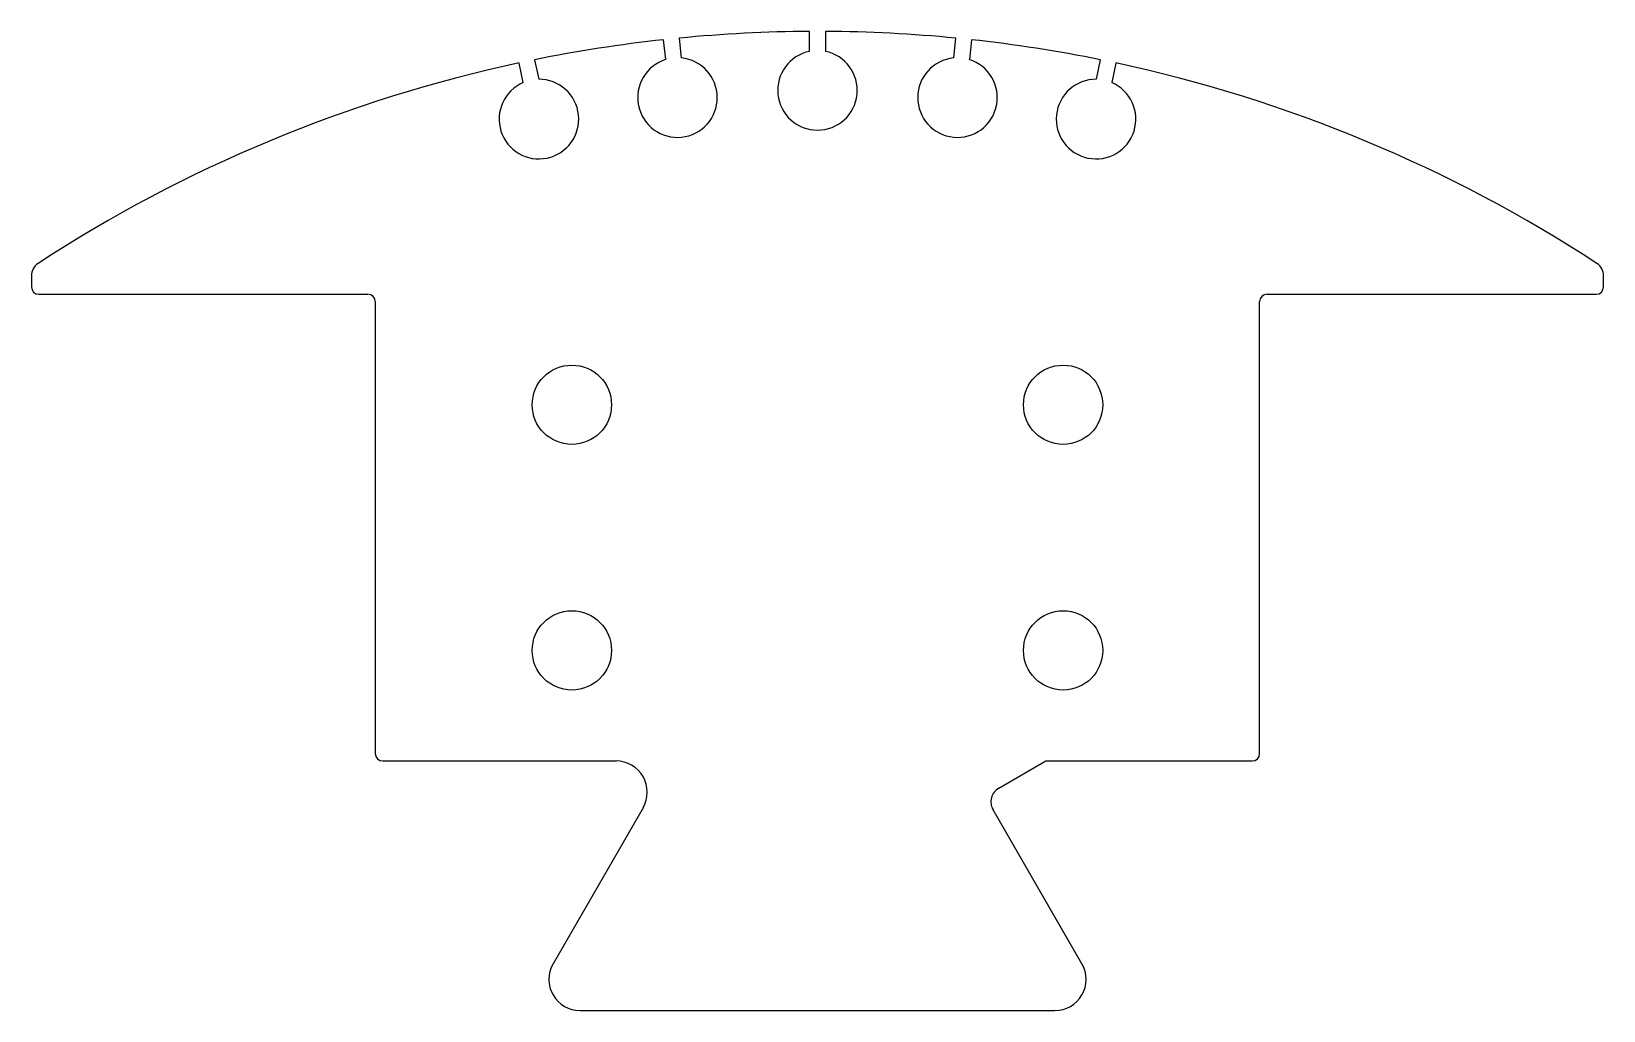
# Model space of a CAD drawing. Header units: millimetres. Extents: x 1953 to 2273, y 1523 to 1722.
import ezdxf

# ---------------------------------------------------------------- set-up
doc = ezdxf.new("R2010")
doc.units = ezdxf.units.MM
doc.layers.add('1-PART', color=3, linetype='Continuous')

msp = doc.modelspace()

# ---------------------------------------------------------------- linework, layer by layer
at = {"layer": '1-PART'}
for p, q in [((2111.1, 1718.43), (2111.1, 1722.48)), ((2114.3, 1722.48), (2114.3, 1718.43)), ((2081.8, 1716.76), (2081.38, 1720.79)), ((2084.56, 1721.12), (2084.98, 1717.09)), ((2140.42, 1717.09), (2140.84, 1721.12)), ((2144.02, 1720.79), (2143.61, 1716.76)), ((2052.82, 1712.09), (2051.99, 1716.06)), ((2055.12, 1716.71), (2055.95, 1712.74)), ((2169.46, 1712.74), (2170.28, 1716.71)), ((2173.41, 1716.06), (2172.59, 1712.09)), ((1952.7, 1672.74), (1952.7, 1670.49)), ((2272.7, 1670.49), (2272.7, 1672.74)), ((1954.2, 1668.99), (2021.2, 1668.99)), ((2022.7, 1667.49), (2022.7, 1575.49)), ((2202.7, 1575.49), (2202.7, 1667.49)), ((2204.2, 1668.99), (2271.2, 1668.99)), ((2024.2, 1573.99), (2071.7, 1573.99)), ((2149.6, 1568.44), (2159.21, 1573.99)), ((2159.21, 1573.99), (2201.2, 1573.99)), ((2077.2, 1564.46), (2058.87, 1532.71)), ((2166.53, 1532.71), (2148.43, 1564.07)), ((2064.37, 1523.19), (2161.03, 1523.19))]:
    msp.add_line(p, q, dxfattribs=at)
for centre in [(2062.7, 1646.49), (2162.7, 1646.49), (2062.7, 1596.49), (2162.7, 1596.49)]:
    msp.add_circle(centre, 8.07, dxfattribs=at)
for centre, radius, start, end in [((2112.7, 1432.49), 290, 90.3161, 95.5681), ((2112.7, 1432.49), 290, 84.4319, 89.6839), ((2112.7, 1432.49), 290, 96.2003, 101.4523), ((2112.7, 1710.49), 8.1, 101.3926, 78.6074), ((2112.7, 1432.49), 290, 78.5477, 83.7997), ((2112.7, 1432.49), 290, 102.0845, 123.1641), ((2084.2, 1709.02), 8.1, 107.2768, 84.4916), ((2141.2, 1709.02), 8.1, 95.5084, 72.7232), ((2112.7, 1432.49), 290, 56.8359, 77.9155), ((2056, 1704.64), 8.1, 113.161, 90.3758), ((2169.4, 1704.64), 8.1, 89.6242, 66.839), ((1955.7, 1672.74), 3, 123.1641, 180), ((2269.7, 1672.74), 3, 0, 56.8359), ((1954.2, 1670.49), 1.5, 180, 270), ((2271.2, 1670.49), 1.5, 270, 0), ((2021.2, 1667.49), 1.5, 0, 90), ((2204.2, 1667.49), 1.5, 90, 180), ((2024.2, 1575.49), 1.5, 180, 270), ((2201.2, 1575.49), 1.5, 270, 0), ((2071.7, 1567.64), 6.35, 330, 90), ((2151.2, 1565.67), 3.2, 120, 210), ((2064.37, 1529.54), 6.35, 150, 270), ((2161.03, 1529.54), 6.35, 270, 30)]:
    msp.add_arc(centre, radius, start, end, dxfattribs=at)

doc.saveas('drawing.dxf')
